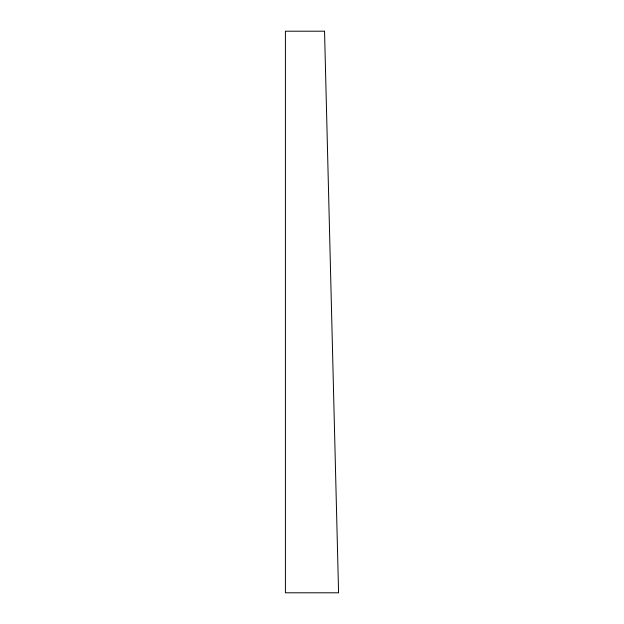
<?xml version="1.0" encoding="UTF-8"?>
<svg xmlns="http://www.w3.org/2000/svg" width="624" height="624" viewBox="0 0 624 624"><rect width="100%" height="100%" fill="white"/><g stroke="black" fill="none" stroke-linecap="round" stroke-linejoin="round"><path stroke-width="0.94" d="M324.542 31.2L285.418 31.2L285.418 592.8L338.582 592.8L324.542 31.2"/></g></svg>
